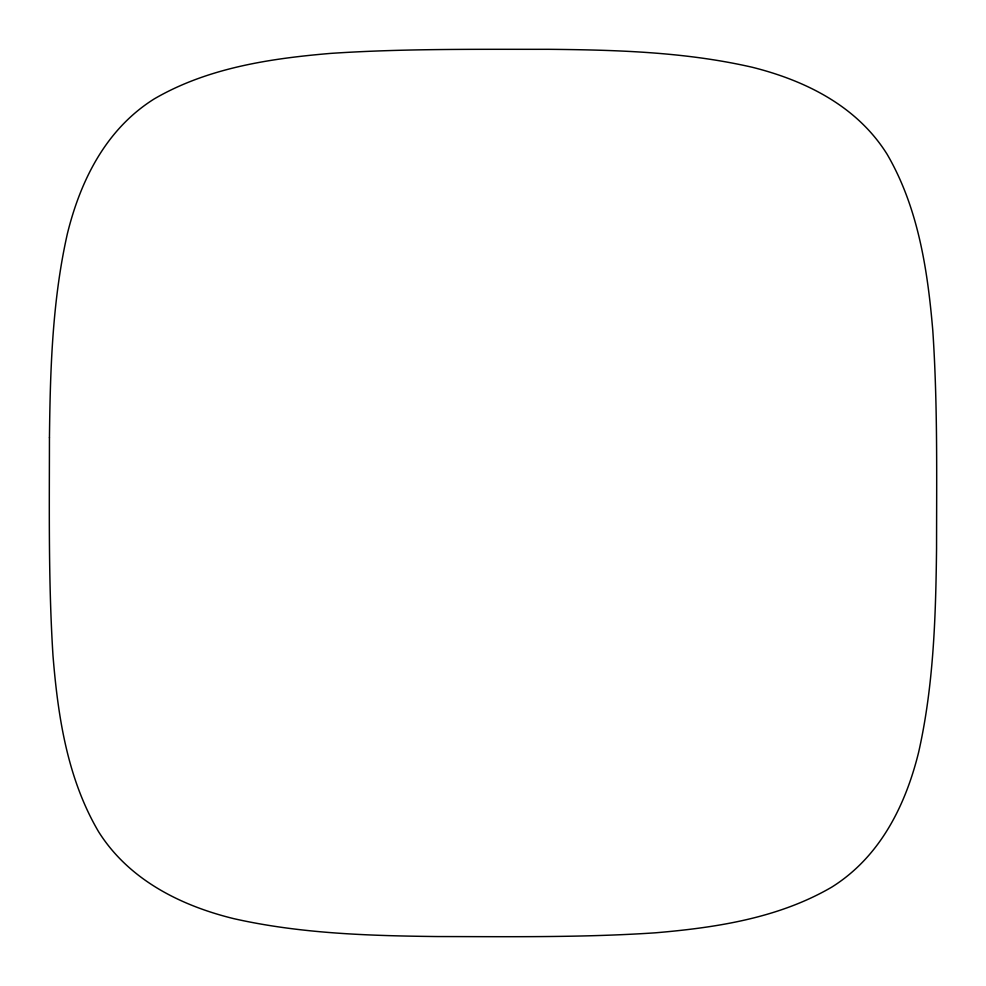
<?xml version="1.0" encoding="UTF-8"?>
<svg xmlns="http://www.w3.org/2000/svg" width="986" height="986" viewBox="0 0 986 986"><rect width="100%" height="100%" fill="white"/><g stroke="black" fill="none" stroke-linecap="round" stroke-linejoin="round"><path stroke-width="1.48" d="M49.448 437.698C49.374 510.329 48.4 583.046 52.985 655.591C57.915 716.255 67.27 778.521 98.625 831.79C128.772 879.635 180.302 905.542 233.744 918.644C300.607 933.73 369.417 935.776 437.685 936.552C510.292 936.638 582.985 937.661 655.48 932.805C716.119 927.629 778.299 918.225 831.691 887.166C879.82 857.068 905.431 805.845 918.632 752.256C933.717 685.393 935.763 616.595 936.552 548.327C936.626 475.72 937.649 403.027 932.793 330.52C927.629 269.881 918.212 207.713 887.153 154.321C857.044 106.18 805.772 80.667 752.244 67.258C685.43 51.938 616.595 49.929 548.315 49.312C475.696 49.411 402.991 48.536 330.483 53.404C269.868 58.568 207.689 67.824 154.309 98.859C106.18 128.956 80.569 180.167 67.368 233.756C52.283 300.619 50.237 369.417 49.448 437.698"/></g></svg>
